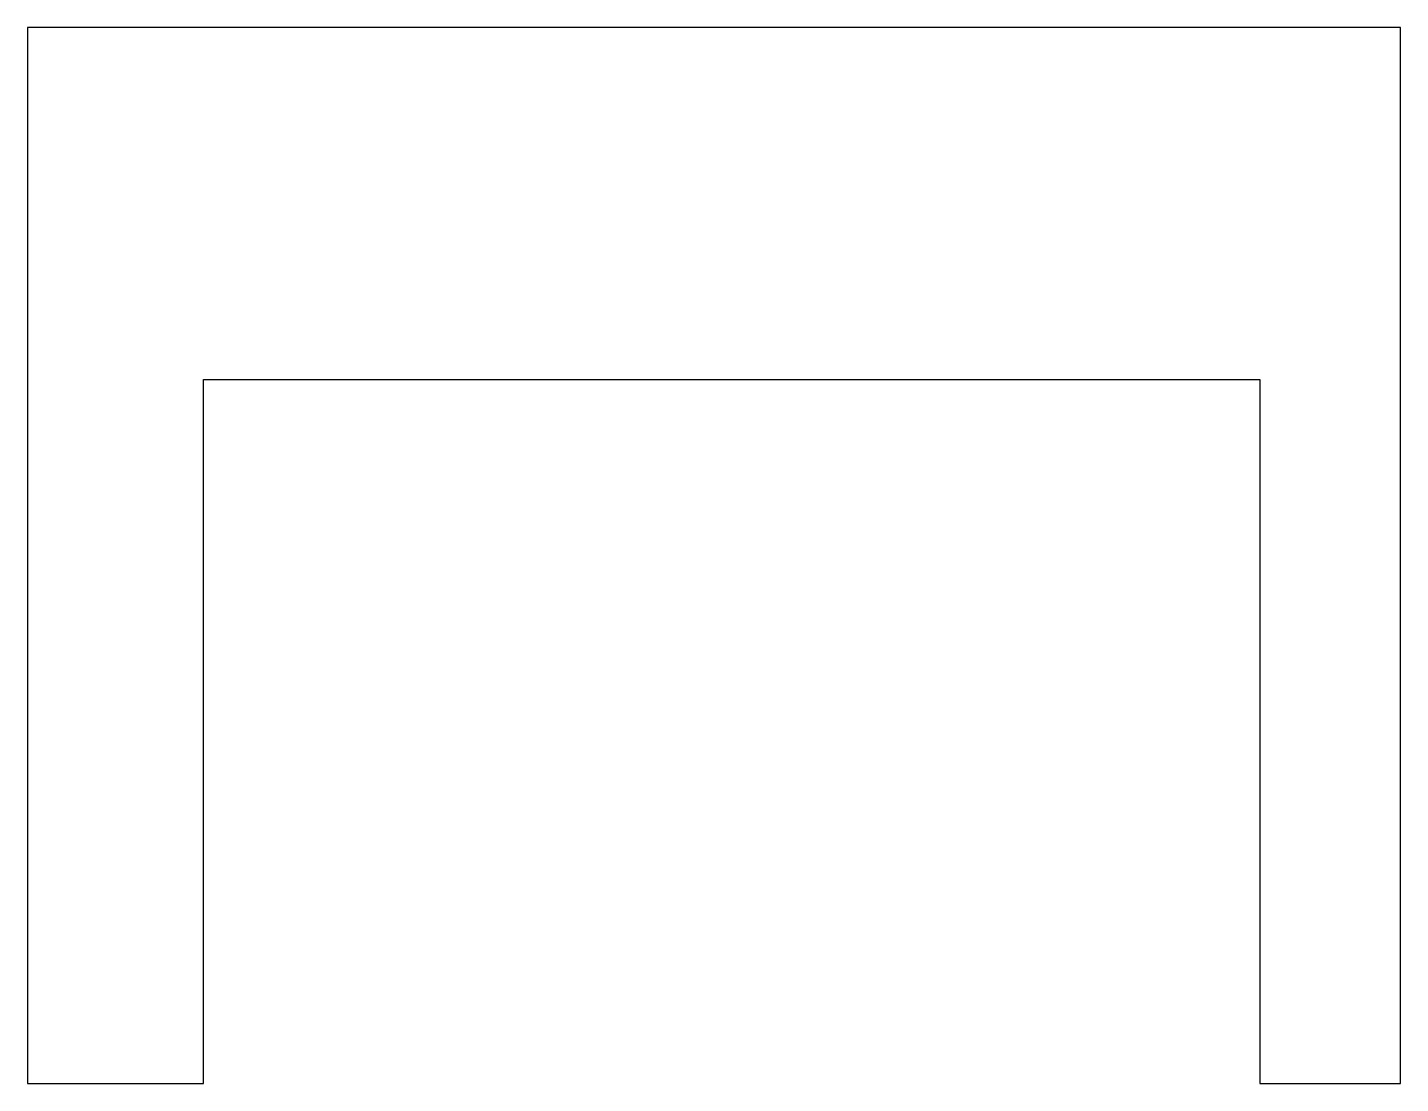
# Model space of a CAD drawing. Header units: inches. Extents: x -0.875 to 0.1, y 0 to 0.75.
import ezdxf

# ---------------------------------------------------------------- set-up
doc = ezdxf.new("R2010")
doc.units = ezdxf.units.IN
doc.header["$MEASUREMENT"] = 0

msp = doc.modelspace()

# ---------------------------------------------------------------- linework, layer by layer
msp.add_lwpolyline([(0, 0.5), (0, 0), (0.1, 0), (0.1, 0.75), (-0.875, 0.75), (-0.875, 0), (-0.75, 0), (-0.75, 0.5)], close=True)

doc.saveas('drawing.dxf')
